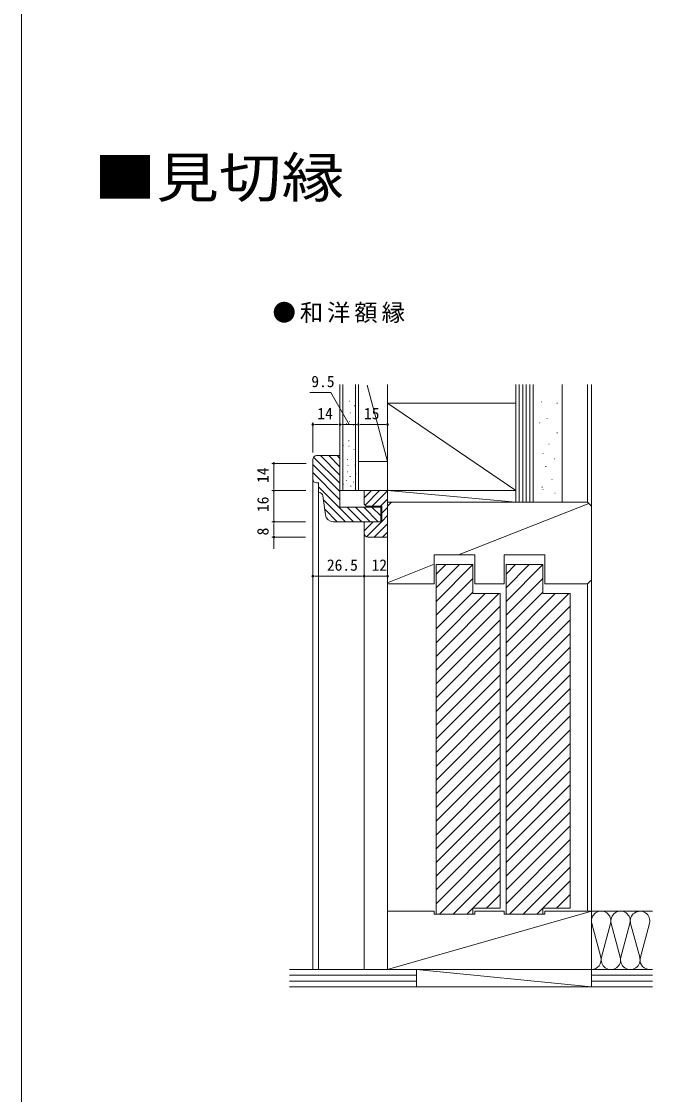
# Model space of a CAD drawing. Units: millimetres, scale not verified. Extents: x -1682 to -296, y -1188 to 1055.
# Drawn here: x -1682 to -1357, y -706 to -153 of the extents above; entities that cross this region are included whole.
import ezdxf
from ezdxf.enums import TextEntityAlignment as Align

# ---------------------------------------------------------------- set-up
doc = ezdxf.new("R2010")
doc.units = ezdxf.units.MM
doc.header["$LTSCALE"] = 4
doc.layers.add('0-1_USER1', color=4, linetype='Continuous')
for name, color, linetype, lineweight in [('0-2_YKK_ZWAK', 7, 'Continuous', 9), ('0-3_YKK_D', 6, 'Continuous', 9), ('0-4_YKK_11', 7, 'Continuous', 9), ('0-5_YSS_K', 3, 'Continuous', 9), ('0-6_YKK_12', 2, 'Continuous', 9)]:
    doc.layers.add(name, color=color, linetype=linetype, lineweight=lineweight)
doc.styles.add('ＭＳ ゴシック', font='')
doc.styles.get('ＭＳ ゴシック').set_extended_font_data('MS Gothic')

msp = doc.modelspace()

# ---------------------------------------------------------------- linework, layer by layer
at = {"layer": '0-2_YKK_ZWAK'}
msp.add_line((-1682, -1188), (-1682, 996), dxfattribs=at)
at = {"layer": '0-3_YKK_D'}
for p, q in [((-1522.769, -344.222), (-1533.443, -344.222)), ((-1513.27, -360.711), (-1522.769, -344.222)), ((-1532.02, -375.097), (-1532.02, -359.711)), ((-1531.17, -360.711), (-1530.32, -360.711)), ((-1530.32, -360.711), (-1519.72, -360.711)), ((-1518.87, -360.711), (-1519.72, -360.711)), ((-1517.17, -360.711), (-1516.32, -360.711)), ((-1510.22, -360.711), (-1516.32, -360.711)), ((-1509.37, -360.711), (-1510.22, -360.711)), ((-1507.67, -360.711), (-1506.82, -360.711)), ((-1495.22, -360.711), (-1506.82, -360.711)), ((-1494.37, -360.711), (-1495.22, -360.711)), ((-1535.427, -380.711), (-1553.02, -380.711)), ((-1552.02, -381.561), (-1552.02, -382.411)), ((-1552.02, -382.411), (-1552.02, -393.011)), ((-1535.553, -394.711), (-1553.02, -394.711)), ((-1535.553, -394.711), (-1553.02, -394.711)), ((-1552.02, -393.861), (-1552.02, -393.011)), ((-1552.02, -395.561), (-1552.02, -396.411)), ((-1535.696, -410.711), (-1553.02, -410.711)), ((-1535.696, -410.711), (-1553.02, -410.711)), ((-1552.02, -411.561), (-1552.02, -412.411)), ((-1552.02, -412.411), (-1552.02, -417.011)), ((-1535.768, -418.711), (-1553.02, -418.711)), ((-1552.02, -417.861), (-1552.02, -417.011)), ((-1552.02, -418.711), (-1552.02, -424.711)), ((-1532.02, -446.365), (-1532.02, -437.711)), ((-1531.17, -438.711), (-1530.32, -438.711)), ((-1530.32, -438.711), (-1507.22, -438.711)), ((-1506.37, -438.711), (-1507.22, -438.711)), ((-1505.52, -443.53), (-1505.52, -437.711)), ((-1505.52, -444.45), (-1505.52, -437.711)), ((-1504.67, -438.711), (-1503.82, -438.711)), ((-1503.82, -438.711), (-1495.22, -438.711)), ((-1494.37, -438.711), (-1495.22, -438.711)), ((-1493.52, -436.711), (-1493.52, -439.711))]:
    msp.add_line(p, q, dxfattribs=at)
msp.add_lwpolyline([(-1552.02, -409.861), (-1552.02, -409.011), (-1552.02, -396.411)], dxfattribs=at)
for centre, start, end in [((-1532.02, -360.711), 0, 180), ((-1532.02, -360.711), 180, 0), ((-1518.02, -360.711), 0, 180), ((-1518.02, -360.711), 0, 180), ((-1518.02, -360.711), 180, 0), ((-1518.02, -360.711), 180, 0), ((-1508.52, -360.711), 0, 180), ((-1508.52, -360.711), 0, 180), ((-1508.52, -360.711), 180, 0), ((-1508.52, -360.711), 180, 0), ((-1493.52, -360.711), 0, 180), ((-1493.52, -360.711), 180, 0), ((-1552.02, -380.711), 90, 270), ((-1552.02, -380.711), 270, 90), ((-1552.02, -394.711), 90, 270), ((-1552.02, -394.711), 90, 270), ((-1552.02, -394.711), 270, 90), ((-1552.02, -394.711), 270, 90), ((-1552.02, -410.711), 90, 270), ((-1552.02, -410.711), 90, 270), ((-1552.02, -410.711), 270, 90), ((-1552.02, -410.711), 270, 90), ((-1552.02, -418.711), 90, 270), ((-1552.02, -418.711), 270, 90), ((-1532.02, -438.711), 0, 180), ((-1532.02, -438.711), 180, 0), ((-1505.52, -438.711), 0, 180), ((-1505.52, -438.711), 0, 180), ((-1505.52, -438.711), 180, 0), ((-1505.52, -438.711), 180, 0), ((-1493.52, -438.711), 0, 180), ((-1493.52, -438.711), 180, 0)]:
    msp.add_arc(centre, 0.425, start, end, dxfattribs=at)
at = {"layer": '0-4_YKK_11'}
for p, q in [((-1532.02, -388.711), (-1532.02, -378.711)), ((-1531.55, -377.423), (-1518.02, -390.952)), ((-1530.02, -376.711), (-1518.02, -376.711)), ((-1528.019, -376.711), (-1518.02, -386.71)), ((-1523.776, -376.711), (-1518.02, -382.467)), ((-1519.533, -376.711), (-1518.02, -378.224)), ((-1518.02, -376.711), (-1518.02, -403.211)), ((-1532.02, -381.195), (-1518.02, -395.195)), ((-1532.02, -385.438), (-1518.02, -399.438)), ((-1529.02, -392.68), (-1510.989, -410.711)), ((-1525.483, -407.24), (-1526.789, -397.447)), ((-1505.52, -398.39), (-1501.842, -394.711)), ((-1493.52, -394.711), (-1505.52, -394.711)), ((-1505.06, -402.172), (-1497.599, -394.711)), ((-1501.357, -402.711), (-1493.52, -394.875)), ((-1493.52, -418.711), (-1493.52, -394.711)), ((-1526.526, -399.417), (-1515.232, -410.711)), ((-1518.02, -403.211), (-1497.02, -403.211)), ((-1514.246, -403.211), (-1506.746, -410.711)), ((-1510.004, -403.211), (-1502.504, -410.711)), ((-1505.761, -403.211), (-1498.261, -410.711)), ((-1504.52, -402.711), (-1496.52, -402.711)), ((-1501.519, -403.211), (-1497.02, -407.71)), ((-1497.276, -403.211), (-1497.02, -403.467)), ((-1497.114, -402.711), (-1493.52, -399.118)), ((-1497.02, -403.211), (-1497.02, -410.711)), ((-1496.52, -402.711), (-1496.52, -410.711)), ((-1525.873, -404.312), (-1519.474, -410.711)), ((-1496.52, -406.36), (-1493.52, -403.36)), ((-1496.52, -410.603), (-1493.52, -407.603)), ((-1497.02, -410.711), (-1521.518, -410.711)), ((-1505.52, -411.118), (-1505.114, -410.711)), ((-1505.52, -410.711), (-1505.52, -416.711)), ((-1505.52, -415.36), (-1500.871, -410.711)), ((-1496.52, -410.711), (-1505.52, -410.711)), ((-1504.417, -418.499), (-1496.629, -410.711)), ((-1500.386, -418.711), (-1493.52, -411.846)), ((-1503.52, -418.711), (-1493.52, -418.711)), ((-1496.144, -418.711), (-1493.52, -416.088))]:
    msp.add_line(p, q, dxfattribs=at)
for points in [[(-1528.771, -395.711), (-1529.02, -395.711), (-1529.02, -390.711), (-1530.02, -390.711)], [(-1505.52, -394.711), (-1505.52, -401.711), (-1504.52, -402.711)]]:
    msp.add_lwpolyline(points, dxfattribs=at)
for centre, radius, start, end in [((-1530.02, -378.711), 2, 90, 179.99998), ((-1530.02, -388.711), 2, 180, 269.99998), ((-1528.771, -397.711), 2, 7.59462, 90), ((-1521.518, -406.711), 4, 187.59464, 270), ((-1503.52, -416.711), 2, 180, 269.99998)]:
    msp.add_arc(centre, radius, start, end, dxfattribs=at)
at = {"layer": '0-5_YSS_K'}
for p, q in [((-1518.02, -380.711), (-1518.02, -340.067)), ((-1516.52, -340.067), (-1516.52, -370.623)), ((-1510.02, -370.623), (-1510.02, -340.067)), ((-1493.52, -379.711), (-1504.055, -340.394)), ((-1493.52, -340.067), (-1493.52, -400.711)), ((-1427.52, -340.067), (-1427.52, -400.711)), ((-1425.72, -400.711), (-1425.72, -340.067)), ((-1423.92, -400.711), (-1423.92, -340.067)), ((-1422.12, -400.711), (-1422.12, -340.067)), ((-1420.32, -400.711), (-1420.32, -340.067)), ((-1418.52, -340.067), (-1418.52, -400.711)), ((-1403.52, -340.067), (-1403.52, -400.711)), ((-1390.52, -340.067), (-1390.52, -400.711)), ((-1388.52, -400.711), (-1388.52, -340.067)), ((-1513.082, -348.646), (-1512.882, -348.646)), ((-1510.627, -351.054), (-1510.427, -351.054)), ((-1493.52, -349.711), (-1427.52, -349.711)), ((-1493.52, -349.711), (-1427.52, -394.711)), ((-1414.416, -349.007), (-1414.216, -349.007)), ((-1406.281, -349.685), (-1406.081, -349.685)), ((-1512.746, -354.59), (-1512.546, -354.59)), ((-1411.569, -357.55), (-1411.369, -357.55)), ((-1514.876, -360.197), (-1514.676, -360.197)), ((-1513.082, -359.188), (-1512.882, -359.188)), ((-1510.99, -360.958), (-1510.79, -360.958)), ((-1415.501, -359.855), (-1415.301, -359.855)), ((-1516.52, -369.032), (-1516.52, -394.711)), ((-1513.531, -369.168), (-1513.331, -369.168)), ((-1510.02, -394.711), (-1510.02, -369.032)), ((-1406.281, -365.007), (-1406.081, -365.007)), ((-1516.334, -371.523), (-1516.134, -371.523)), ((-1513.419, -371.86), (-1513.219, -371.86)), ((-1510.899, -373.588), (-1510.699, -373.588)), ((-1413.603, -375.584), (-1413.403, -375.584)), ((-1410.484, -370.838), (-1410.284, -370.838)), ((-1514.091, -378.7), (-1513.891, -378.7)), ((-1493.52, -379.711), (-1508.52, -379.711)), ((-1407.772, -378.296), (-1407.572, -378.296)), ((-1514.316, -384.981), (-1514.116, -384.981)), ((-1513.979, -381.84), (-1513.779, -381.84)), ((-1510.354, -381.675), (-1510.154, -381.675)), ((-1509.9, -386.127), (-1509.7, -386.127)), ((-1412.111, -382.363), (-1411.911, -382.363)), ((-1516.334, -391.373), (-1516.134, -391.373)), ((-1514.764, -389.578), (-1514.564, -389.578)), ((-1512.858, -387.448), (-1512.658, -387.448)), ((-1510.99, -390.397), (-1510.79, -390.397)), ((-1408.992, -389.008), (-1408.792, -389.008)), ((-1518.02, -394.711), (-1505.52, -394.711)), ((-1513.52, -394.711), (-1516.02, -394.711)), ((-1512.521, -392.382), (-1512.321, -392.382)), ((-1493.52, -394.711), (-1427.52, -394.711)), ((-1493.52, -394.711), (-1427.52, -400.711)), ((-1414.009, -392.94), (-1413.809, -392.94)), ((-1413.603, -394.16), (-1413.403, -394.16)), ((-1407.365, -396.059), (-1407.165, -396.059)), ((-1491.52, -400.711), (-1493.52, -402.711)), ((-1493.52, -400.711), (-1493.52, -442.711)), ((-1493.52, -400.711), (-1390.52, -400.711)), ((-1389.955, -401.277), (-1457.008, -427.711)), ((-1418.52, -400.711), (-1418.32, -400.711)), ((-1403.52, -400.711), (-1403.32, -400.711)), ((-1388.52, -402.711), (-1390.52, -400.711)), ((-1388.52, -442.711), (-1388.52, -400.711)), ((-1469.52, -442.711), (-1469.52, -427.711)), ((-1469.52, -427.711), (-1448.52, -427.711)), ((-1433.52, -442.711), (-1433.52, -427.711)), ((-1433.52, -427.711), (-1412.52, -427.711)), ((-1412.52, -427.711), (-1412.52, -442.711)), ((-1469.52, -432.644), (-1493.52, -442.106)), ((-1390.52, -442.711), (-1388.52, -440.711)), ((-1493.52, -442.711), (-1469.52, -442.711)), ((-1412.52, -442.711), (-1390.52, -442.711)), ((-1390.52, -442.711), (-1390.52, -611.211)), ((-1493.52, -611.211), (-1493.52, -641.211)), ((-1469.52, -611.211), (-1493.52, -611.211)), ((-1388.52, -611.211), (-1493.52, -641.211)), ((-1469.52, -612.711), (-1469.52, -611.211)), ((-1448.52, -612.711), (-1469.52, -612.711)), ((-1448.52, -611.211), (-1448.52, -612.711)), ((-1433.52, -611.211), (-1448.52, -611.211)), ((-1433.52, -612.711), (-1433.52, -611.211)), ((-1412.52, -612.711), (-1433.52, -612.711)), ((-1412.52, -611.211), (-1412.52, -612.711)), ((-1388.52, -611.211), (-1412.52, -611.211)), ((-1388.52, -641.211), (-1388.52, -611.211)), ((-1388.35, -617.504), (-1383.69, -634.919)), ((-1378.69, -617.504), (-1383.35, -634.919)), ((-1378.35, -617.504), (-1373.69, -634.919)), ((-1368.69, -617.504), (-1373.35, -634.919)), ((-1368.35, -617.504), (-1363.69, -634.919)), ((-1358.69, -617.504), (-1363.35, -634.919)), ((-1493.52, -641.211), (-1543.924, -641.211)), ((-1543.924, -644.211), (-1478.52, -644.211)), ((-1478.52, -641.211), (-1478.52, -650.211)), ((-1478.52, -641.211), (-1388.52, -650.211)), ((-1388.52, -641.211), (-1388.52, -650.211)), ((-1357.071, -641.211), (-1388.52, -641.211)), ((-1388.52, -644.211), (-1357.071, -644.211)), ((-1543.924, -647.211), (-1478.52, -647.211)), ((-1543.924, -650.211), (-1357.071, -650.211)), ((-1388.52, -647.211), (-1357.071, -647.211))]:
    msp.add_line(p, q, dxfattribs=at)
for points in [[(-1508.52, -394.711), (-1508.52, -340.067), (-1508.52, -394.711)], [(-1448.52, -427.711), (-1448.52, -442.711), (-1433.52, -442.711)], [(-1357.071, -611.211), (-1388.52, -611.211), (-1388.52, -442.711)], [(-1493.52, -641.211), (-1388.52, -641.211), (-1493.52, -641.211)]]:
    msp.add_lwpolyline(points, dxfattribs=at)
for centre, start, end in [((-1383.52, -616.211), 345.01909, 194.9809), ((-1373.52, -616.211), 345.01909, 194.9809), ((-1363.52, -616.211), 345.96375, 194.9809), ((-1388.52, -636.211), 270, 14.9809), ((-1378.52, -636.211), 165.01909, 14.9809), ((-1368.52, -636.211), 165.01909, 14.9809), ((-1358.52, -636.211), 165.01909, 257.55774)]:
    msp.add_arc(centre, 5, start, end, dxfattribs=at)
at = {"layer": '0-6_YKK_12'}
for p, q in [((-1531.98, -389.112), (-1532.02, -641.211)), ((-1529.02, -395.711), (-1529.02, -641.211)), ((-1505.52, -416.711), (-1505.52, -641.211)), ((-1468.52, -437.65), (-1463.581, -432.711)), ((-1468.52, -444.722), (-1456.51, -432.711)), ((-1449.52, -432.711), (-1468.52, -432.711)), ((-1468.52, -432.711), (-1468.52, -612.711)), ((-1468.52, -451.793), (-1449.52, -432.793)), ((-1449.52, -447.711), (-1449.52, -432.711)), ((-1432.52, -437.65), (-1427.581, -432.711)), ((-1432.52, -432.711), (-1432.52, -612.711)), ((-1432.52, -444.722), (-1420.51, -432.711)), ((-1413.52, -432.711), (-1432.52, -432.711)), ((-1432.52, -451.793), (-1413.52, -432.793)), ((-1413.52, -447.711), (-1413.52, -432.711)), ((-1468.52, -458.864), (-1449.52, -439.864)), ((-1432.52, -458.864), (-1413.52, -439.864)), ((-1493.52, -442.711), (-1493.52, -611.211)), ((-1468.52, -465.935), (-1449.52, -446.935)), ((-1432.52, -465.935), (-1413.52, -446.935)), ((-1468.52, -480.077), (-1436.155, -447.711)), ((-1468.52, -473.006), (-1443.226, -447.711)), ((-1435.52, -447.711), (-1449.52, -447.711)), ((-1435.52, -609.711), (-1435.52, -447.711)), ((-1432.52, -480.077), (-1400.155, -447.711)), ((-1432.52, -473.006), (-1407.226, -447.711)), ((-1399.52, -447.711), (-1413.52, -447.711)), ((-1399.52, -609.711), (-1399.52, -447.711)), ((-1468.52, -487.148), (-1435.52, -454.148)), ((-1432.52, -487.148), (-1399.52, -454.148)), ((-1468.52, -494.219), (-1435.52, -461.219)), ((-1432.52, -494.219), (-1399.52, -461.219)), ((-1468.52, -501.29), (-1435.52, -468.29)), ((-1432.52, -501.29), (-1399.52, -468.29)), ((-1468.52, -508.361), (-1435.52, -475.361)), ((-1432.52, -508.361), (-1399.52, -475.361)), ((-1468.52, -515.432), (-1435.52, -482.432)), ((-1432.52, -515.432), (-1399.52, -482.432)), ((-1468.52, -522.503), (-1435.52, -489.503)), ((-1432.52, -522.503), (-1399.52, -489.503)), ((-1468.52, -529.574), (-1435.52, -496.574)), ((-1432.52, -529.574), (-1399.52, -496.574)), ((-1468.52, -536.645), (-1435.52, -503.645)), ((-1432.52, -536.645), (-1399.52, -503.645)), ((-1468.52, -543.716), (-1435.52, -510.717)), ((-1432.52, -543.716), (-1399.52, -510.717)), ((-1468.52, -550.788), (-1435.52, -517.788)), ((-1432.52, -550.788), (-1399.52, -517.788)), ((-1468.52, -557.859), (-1435.52, -524.859)), ((-1432.52, -557.859), (-1399.52, -524.859)), ((-1468.52, -564.93), (-1435.52, -531.93)), ((-1432.52, -564.93), (-1399.52, -531.93)), ((-1468.52, -572.001), (-1435.52, -539.001)), ((-1432.52, -572.001), (-1399.52, -539.001)), ((-1468.52, -579.072), (-1435.52, -546.072)), ((-1432.52, -579.072), (-1399.52, -546.072)), ((-1468.52, -586.143), (-1435.52, -553.143)), ((-1432.52, -586.143), (-1399.52, -553.143)), ((-1468.52, -593.214), (-1435.52, -560.214)), ((-1432.52, -593.214), (-1399.52, -560.214)), ((-1468.52, -600.285), (-1435.52, -567.285)), ((-1432.52, -600.285), (-1399.52, -567.285)), ((-1468.52, -607.356), (-1435.52, -574.356)), ((-1432.52, -607.356), (-1399.52, -574.356)), ((-1466.805, -612.711), (-1435.52, -581.427)), ((-1430.805, -612.711), (-1399.52, -581.427)), ((-1459.733, -612.711), (-1435.52, -588.498)), ((-1423.734, -612.711), (-1399.52, -588.498)), ((-1452.662, -612.711), (-1435.52, -595.569)), ((-1416.662, -612.711), (-1399.52, -595.569)), ((-1442.591, -609.711), (-1435.52, -602.64)), ((-1406.591, -609.711), (-1399.52, -602.64)), ((-1468.52, -612.711), (-1449.52, -612.711)), ((-1449.52, -612.711), (-1449.52, -609.711)), ((-1449.52, -609.711), (-1435.52, -609.711)), ((-1432.52, -612.711), (-1413.52, -612.711))]:
    msp.add_line(p, q, dxfattribs=at)
msp.add_lwpolyline([(-1413.52, -612.711), (-1413.52, -609.711), (-1399.52, -609.711)], dxfattribs=at)

# ---------------------------------------------------------------- texts
at = {"layer": '0-1_USER1', "color": 2, "style": 'ＭＳ ゴシック', "width": 1.15}
msp.add_text('■見切縁', height=20.53, dxfattribs=at).set_placement((-1644.755, -249.964), align=Align.BOTTOM_LEFT)
at = {"layer": '0-1_USER1', "color": 7, "insert": (-1552.722, -308.431), "char_height": 8.798, "attachment_point": 7, "style": 'ＭＳ ゴシック'}
msp.add_mtext('\\T1.17;●和洋額縁', dxfattribs=at)
at = {"layer": '0-3_YKK_D', "color": 4, "style": 'ＭＳ ゴシック'}
for s, p in [('9.5', (-1532.76, -343.222)), ('14', (-1529.674, -359.711)), ('15', (-1505.674, -359.711)), ('26.5', (-1524.75, -437.711)), ('12', (-1501.737, -437.711))]:
    msp.add_text(s, height=5.865, dxfattribs=at).set_placement(p, align=Align.BOTTOM_LEFT)
for s, p in [('14', (-1553.02, -390.769)), ('16', (-1553.02, -405.769)), ('8', (-1553.02, -417.769))]:
    msp.add_text(s, height=5.865, rotation=90, dxfattribs=at).set_placement(p, align=Align.BOTTOM_LEFT)

doc.saveas('drawing.dxf')
